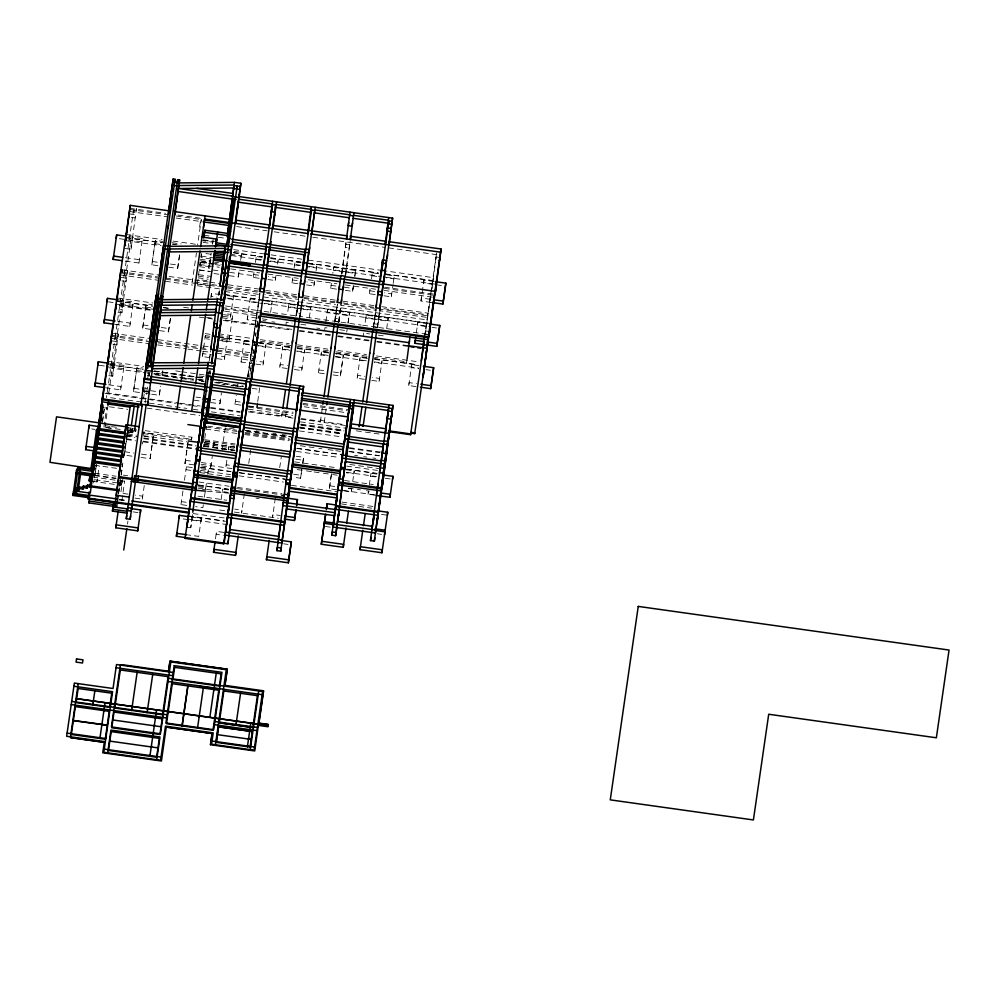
<?xml version="1.0" encoding="UTF-8"?>
<svg xmlns="http://www.w3.org/2000/svg" width="999" height="999" viewBox="0 0 999 999"><rect width="100%" height="100%" fill="white"/><g stroke="black" fill="none" stroke-linecap="round" stroke-linejoin="round"><path stroke-width="0.75" stroke-dasharray="5 3.75" d="M95.417 471.478L94.868 475.699L95.929 468.306M96.241 465.109L95.679 469.018M102.472 422.427L103.446 415.047M103.634 413.574L104.221 409.14M114.947 338.898L115.222 336.863L106.456 397.639M115.684 333.691L115.409 335.726L124.4 273.439L124.126 275.474M97.19 480.069L96.953 481.918L99.188 466.233M124.85 270.267L124.588 272.302L133.566 210.015L133.304 212.038M112.4 368.256L112.787 365.297L108.217 396.94M113.249 362.125L112.862 365.085L121.965 301.873L121.578 304.832M105.095 427.435L107.88 406.468M122.427 298.701L122.04 301.661L131.144 238.449L130.757 241.408M108.804 375.649L112.675 376.198L118.257 334.053L117.795 337.225M134.59 212.225L134.865 210.19M117.982 312.225L121.841 312.774L127.435 270.629L126.973 273.801M124.575 248.439L131.019 249.338L136.339 209.228L135.889 212.4M105.432 387.737L120.604 389.86L121.041 386.538L107.392 384.627M110.452 363.474L124.101 365.397L123.664 368.718L110.002 366.808M114.61 324.3L129.783 326.436L130.22 323.114L116.558 321.191M118.107 299.837L133.279 301.973L132.842 305.294L119.181 303.371M125.3 261.089L138.961 263.012L139.398 259.69L124.226 257.555M128.796 236.626L142.457 238.549L142.02 241.87L119.256 238.674M118.581 492.482L119.231 487.799M119.43 486.326L120.404 478.933M120.429 480.906L121.016 476.473M121.204 474.987L122.215 467.495M122.34 466.57L122.84 462.987M123.639 457.28L124.138 453.683M124.95 447.977L125.137 446.503M126.249 438.686L126.448 437.2M127.422 430.132L127.76 427.535M131.905 456.168L124.326 455.094L124.613 452.884M124.326 455.094L127.822 430.631L135.402 431.693M128.159 429.62L127.735 432.679L128.159 429.62L135.864 430.819L136.101 429.233L132.23 428.683L131.806 431.755L127.934 431.206M92.108 481.231L121.041 485.302L121.291 483.454L92.033 479.345M139.573 392.52L133.504 391.67L133.941 388.349L137 367.207L143.069 368.057M133.504 391.67L137 367.207M150.262 329.308L142.682 328.246L146.179 303.783L152.248 304.633M142.682 328.246L146.179 303.783M157.917 265.672L151.848 264.822L155.345 240.359L162.937 241.421M151.848 264.822L155.345 240.359M130.719 430.057L130.519 431.531L131.169 427.06M134.778 429.12L134.578 430.594L135.015 427.609M135.864 430.819L136.064 429.333M149.326 374.013L149.051 376.036L149.513 372.864M143.981 431.393L143.594 434.34L144.056 431.168M134.99 498.126L142.295 499.15L142.682 496.191L135.377 495.167M141.009 457.442L150.112 458.716L153.609 434.253L142.994 432.767M150.112 458.716L153.609 434.253M151.711 394.23L159.291 395.292L160.602 385.926M159.365 330.594L168.469 331.868L170.654 316.458M168.544 267.158L177.647 268.444L179.832 253.034M192.557 279.77L192.345 281.431L196.478 252.809M199.638 226.998L200.637 219.43M201.061 221.179L201.274 219.518L197.577 245.279M210.19 285.889L197.303 284.078L197.49 282.605M198.489 275.324L199.026 271.228M201.448 254.008L200.961 257.53L210.989 258.941M208.803 268.194L209.802 260.627M210.127 260.664L209.915 262.325L211.226 253.122M212.587 243.831L212.799 242.17L201.523 240.584M194.043 464.885L184.94 463.611L188.212 440.659M186.825 505.407L180.981 504.582L181.368 501.623L188.686 502.647M192.27 467.557L186.426 466.745L186.026 469.692L191.883 470.517M209.703 357.617L202.397 356.581L202.785 353.634L211.551 354.857M145.23 430.656L191.87 437.212L191.608 439.235L143.469 432.48M209.765 336.276L205.382 335.664L204.995 338.611L209.378 339.235M220.267 294.605L211.501 293.369L211.114 296.328L216.958 297.153M209.266 360.789L210.664 350.512M218.706 295.667L219.655 288.461M188.174 527.385L190.747 527.747L192.67 513.498L224.463 517.957M203.771 446.516L204.108 443.931M204.795 438.424L205.757 431.031M206.031 429.333L206.418 426.386M191.084 517.007L201.311 518.444L200.924 521.403L180.457 518.531M203.297 504.707L202.909 507.654L195.604 506.63M201.036 468.793L208.341 469.817L207.954 472.777L199.188 471.54M217.008 358.641L224.313 359.665L224.713 356.705L218.856 355.881M221.466 337.912L227.31 338.736L226.923 341.695L221.066 340.871M201.623 465.959L210.727 467.232L211.164 463.911L200.549 462.412M223.127 316.358L230.432 317.382L230.819 314.423L224.975 313.599M227.572 295.629L233.429 296.453L233.029 299.413L227.185 298.589M205.12 441.483L214.223 442.769L213.786 446.091L203.172 444.592M210.801 402.522L219.905 403.808L220.342 400.487L212.762 399.413M221.491 339.31L229.083 340.384L229.52 337.05L220.417 335.776M223.476 314.635L232.58 315.909L232.143 319.23L223.039 317.957M229.158 275.674L238.262 276.948L238.699 273.626M234.166 251.423L241.758 252.485L241.321 255.806L232.218 254.533M223.851 532.392L216.546 531.368L216.159 534.328L223.464 535.352M228.509 489.91L222.665 489.085L222.278 492.045L228.122 492.857M228.396 449.762L228.783 446.803L234.628 447.627M240.809 405.119L234.965 404.295L235.352 401.348L241.196 402.172M254.233 363.861L241.084 362.013L241.471 359.066L254.633 360.914M257.23 342.944L244.068 341.096L243.681 344.043L256.843 345.891M257.43 321.166L247.203 319.73L247.59 316.783L260.739 318.619M263.349 300.649L250.187 298.801L249.8 301.76L262.949 303.609M259.166 278.271L253.321 277.447L253.709 274.488L259.553 275.312M262.15 257.342L256.306 256.518L255.919 259.478L261.763 260.302M247.952 376.536L251.086 352.709M251.573 352.934L257.205 310.427M255.407 324.975L255.507 324.238L223.364 319.73M259.44 295.167L259.653 293.506M259.99 293.444L257.692 310.652L261.551 311.188M250.599 371.104L251.061 367.932M251.748 362.337L252.297 358.179L251.648 362.699M256.905 327.347L257.292 324.388M258.054 318.669L258.416 315.896L257.979 318.906M248.127 406.143L256.893 407.38L257.28 404.42M255.694 364.073L263.012 365.097L263.399 362.137L256.094 361.114M258.691 343.144L265.996 344.168L265.609 347.128L258.304 346.104M264.81 300.861L272.115 301.885L271.728 304.845L264.41 303.808M267.932 279.495L275.237 280.532L275.624 277.572L268.319 276.548M270.916 258.579L278.234 259.603L277.847 262.55L269.068 261.326M287.075 368.481L279.77 367.445L280.157 364.498L287.475 365.522M290.072 347.552L282.767 346.528L282.367 349.475L289.685 350.499M285.889 325.162L286.276 322.215L292.12 323.027M288.873 304.233L288.486 307.192L310.414 310.277L310.801 307.317L288.873 304.233L287.362 314.722M297.852 283.704L292.008 282.879L292.395 279.92L298.239 280.744M300.836 262.774L294.992 261.95L294.605 264.91L300.449 265.734M248.339 411.85L281.643 416.521L281.743 415.784L246.915 410.901M298.526 297.69L298.301 299.35L264.997 294.668M298.614 299.088L296.378 316.071L298.564 300.262M293.082 418.131L285.514 417.07L285.614 416.333L293.182 417.395M299.5 318.431L299.762 316.396L361.163 325.012M302.547 299.413L300.249 316.621L300.699 313.449L296.84 312.912L298.289 301.823L296.316 315.522M294.393 369.505L301.698 370.529L302.085 367.57L294.78 366.546M297.377 348.576L304.683 349.6L304.295 352.56L296.99 351.536M306.618 284.927L313.936 285.964L314.323 283.004L307.005 281.98M309.615 264.011L316.92 265.035L316.533 267.982L307.754 266.758M300.587 478.234L301.848 469.28L300.587 478.234L293.281 477.21M302.759 463.249L303.584 457.305L296.266 456.281M324.313 373.701L318.456 372.877L318.856 369.93L326.161 370.954M328.758 352.984L321.453 351.96L321.066 354.907L328.371 355.931M324.575 330.594L324.962 327.647L327.884 328.047M349.101 315.709L349.488 312.749L327.572 309.665L327.173 312.625L349.101 315.709L348.014 323.189M336.538 289.136L330.694 288.311L331.081 285.352L336.925 286.176M333.678 267.382L333.291 270.342L355.219 273.414L354.782 276.411L355.607 270.467L333.678 267.382L332.817 273.376M300.649 419.193L320.329 421.953L320.429 421.216L300.749 418.456M335.065 321.503L335.527 318.344L339.398 318.881L338.936 322.053L335.065 321.503L337.375 304.308M341.895 273.813L346.191 241.521M345.392 425.512L324.2 422.54L324.288 421.803L343.968 424.563M341.084 303.659L340.859 305.319L375.686 310.214M338.936 322.053L341.246 304.845M345.504 276.598L350.237 240.672M333.079 374.937L340.384 375.961L343.369 355.032L336.064 354.008M340.384 375.961L343.369 355.032M345.317 290.359L352.622 291.396L353.446 285.439M355.219 273.414L355.607 270.467M336.638 489.785L329.333 488.748L331.456 473.813M364.46 379.333L357.155 378.309L357.542 375.362L364.847 376.386M367.445 358.416L360.139 357.392L359.752 360.339L365.597 361.163M363.261 336.026L363.661 333.079M366.258 315.097L365.871 318.057L387.787 321.141L388.174 318.182L366.258 315.097L364.735 325.587M375.224 294.568L369.38 293.743L369.767 290.784L375.624 291.608M378.221 273.639L372.377 272.814L371.978 275.774L377.834 276.598M343.943 490.809L351.248 491.833L351.648 488.873L347.265 488.261M345.479 469.68L354.245 470.904L353.858 473.863L346.541 472.839M376.061 309.74L373.751 326.935L377.622 327.485L380.02 310.165M377.622 327.485L380.057 309.016M371.765 380.369L379.071 381.393L379.458 378.434L372.152 377.41M374.75 359.44L382.068 360.464L381.668 363.424L374.363 362.4M384.003 295.791L391.308 296.828L391.695 293.868L384.39 292.844M386.988 274.875L394.293 275.899L393.906 278.846L385.139 277.622M375.349 495.217L368.044 494.193L368.431 491.233M376.873 474.088L371.029 473.264L370.641 476.223L376.486 477.035M407.08 358.966L406.493 363.399L406.73 361.813L374.712 357.317M416.046 386.576L408.741 385.552L409.128 382.605L416.433 383.628M419.031 365.659L411.725 364.635L411.338 367.582L418.643 368.606M428.072 323.776L417.844 322.34L417.457 325.299L430.606 327.148M431.206 302.422L420.966 300.986L421.353 298.027L433.853 299.787M434.19 281.493L423.963 280.057L423.564 283.017L445.492 286.089M424.587 335.989L424.862 333.953M429.208 334.727L425.337 334.178L430.706 293.706M431.918 288.723L436.638 252.809M122.265 467.095L122.702 464.011M123.576 457.842L124.65 450.137M124.875 448.588L125.949 440.884M126.174 439.335L126.598 436.251M127.472 430.082L127.909 426.998L127.298 431.168M199.837 265.609L200.25 262.637M201.086 256.681L201.511 253.696M122.303 272.49L122.74 269.48M102.472 421.004L103.322 415.072M103.546 413.586L104.183 409.14M93.669 482.942L94.168 479.408M94.381 477.922L95.454 470.504M96.141 466.833L96.578 463.873M103.908 427.01L106.731 407.417M136.151 210.377L136.451 208.254M117.532 339.26L117.994 336.089M126.711 275.836L127.173 272.665M113.686 368.444L114.535 362.312M122.865 305.007L123.714 298.888M132.043 241.583L132.892 235.464M112.675 376.198L113.124 373.027L109.266 372.477M121.841 312.774L122.303 309.603L117.145 308.878M131.019 249.338L131.481 246.166L125.037 245.267M120.604 389.86L124.101 365.397M129.783 326.436L133.279 301.973M138.961 263.012L142.457 238.549M123.601 456.318L124.038 453.284M124.912 447.227L125.35 444.193M126.224 438.136L127.11 432.08M118.382 493.968L120.991 475.974M121.191 474.537L121.841 470.042M118.556 493.868L120.717 478.858M124.987 450.262L127.822 430.631M121.041 485.302L121.965 478.958M122.977 478.096L120.767 493.119L128.072 494.143M121.853 500.799L124.7 480.944M131.806 431.755L132.23 428.683M143.519 398.751L144.168 394.23M144.343 392.782L145.479 385.202M147.802 377.872L148.676 371.84M127.51 524.075L127.947 521.028M145.142 403.072L146.503 393.519M146.716 392.008L147.802 384.478M142.333 443.993L142.645 441.883M142.295 499.15L144.68 482.679M162.138 375.362L162.787 370.829L162.35 374.15L153.247 372.877M159.291 395.292L160.602 386.238M168.469 331.868L170.654 316.77M177.647 268.444L179.832 253.334M200.312 262.113L199.85 265.284L212.75 267.095M197.303 284.078L197.952 279.433L210.851 281.243M212.525 244.206L213.187 239.523M184.94 463.611L187.999 442.47M180.981 504.582L183.366 488.111M184.465 480.219L186.426 466.745M202.397 356.581L205.382 335.664M210.851 297.864L211.501 293.369M191.421 440.384L191.87 437.212M209.653 357.842L210.115 354.67M219.293 291.233L218.831 294.405L219.568 288.873L193.981 285.277M208.454 374.55L209.066 370.554M208.903 374.026L209.378 370.966M209.99 375.149L210.652 370.629M190.747 527.747L191.209 524.575M191.82 519.63L192.67 513.498M201.311 518.444L198.714 536.413L188.474 534.977M204.383 497.215L206.868 480.257M207.692 474.313L208.341 469.817M224.313 359.665L227.31 338.736M230.432 317.382L233.429 296.453M210.727 467.232L212.263 456.356M213.574 447.29L214.223 442.769M219.905 403.808L221.441 392.932M229.083 340.384L232.58 315.909M238.262 276.948L239.348 269.093M240.659 260.339L241.758 252.485M222.003 450.124L225.237 427.747M215.459 538.861L216.546 531.368M221.141 499.575L222.665 489.085M226.873 460.239L225.786 467.732L226.174 464.772L232.03 465.596M228.346 449.8L228.783 446.803M234.965 404.295L236.263 395.317M237.525 386.376L237.949 383.379M241.084 362.013L244.068 341.096M247.203 319.73L250.187 298.801M253.321 277.447L254.146 271.503M255.444 262.512L256.306 256.518M247.752 375.986L260.002 291.308M247.939 376.573L255.507 324.238M247.59 379.458L260.09 293.331M250.562 370.229L251.423 364.198M252.972 353.509L253.409 350.499M254.283 344.48L254.72 341.471M255.582 335.452L256.019 332.442M256.893 326.423L257.767 320.404M249.613 377.272L250.262 372.752M250.487 371.253L250.911 368.231M253.122 353.022L253.546 350.025M255.507 336.476L255.944 333.466M256.818 327.447L257.692 321.441M254.533 345.13L254.957 342.12M244.368 493.668L241.596 513.086L241.983 510.139L234.678 509.115M248.751 463.361L250.699 449.875M256.893 407.38L257.542 402.884M257.717 401.423L259.877 386.451M263.012 365.097L265.996 344.168M270.592 312.362L272.115 301.885M275.237 280.532L276.111 274.538M277.585 264.098L278.234 259.603M279.77 367.445L282.767 346.528M292.008 282.879L292.869 276.885M294.131 267.944L294.992 261.95M295.841 316.383L298.689 296.703M281.643 416.521L282.754 408.828M299.313 319.568L302.16 299.85L335.477 304.57M299.712 316.92L302.11 300.374M285.514 417.07L286.501 410.177M299.962 317.57L302.647 299.3M275.324 498.014L272.552 517.432L272.939 514.485L280.244 515.509M279.708 467.707L281.268 457.18M301.698 370.529L304.683 349.6M309.29 317.794L310.801 307.317M313.936 285.964L314.797 279.97M316.046 271.029L316.92 265.035M302.709 463.299L303.584 457.305M318.456 372.877L321.453 351.96M325.836 321.653L327.572 309.665M330.694 288.311L331.556 282.317M334.59 321.291L336.975 304.732M341.521 273.514L346.141 241.396M320.329 421.953L322.652 405.831M334.777 322.465L337.462 304.195M341.77 274.163L343.094 264.972M338.399 322.352L341.021 304.308M345.229 275.025L350.224 240.434M324.2 422.54L326.648 405.582M338.873 321.503L341.333 304.732M345.642 274.7L346.965 265.522M347.977 323.226L349.488 312.749M346.715 332.18L347.153 329.183M352.622 291.396L353.484 285.402M329.333 488.748L331.93 470.779M357.155 378.309L360.139 357.392M369.38 293.743L370.254 287.749M371.503 278.808L372.377 272.814M373.226 327.247L375.836 309.19M373.476 327.897L376.148 309.628M351.248 491.833L351.685 488.836M352.722 481.393L354.245 470.904M377.098 327.784L379.932 308.104M379.071 381.393L382.068 360.464M386.663 328.659L388.174 318.182M391.308 296.828L393.044 284.84M393.219 283.379L394.293 275.899M368.044 494.193L368.469 491.196M369.293 485.239L371.029 473.264M408.741 385.552L411.725 364.635M416.321 332.829L417.844 322.34M420.966 300.986L423.963 280.057M424.4 337.125L436.825 251.423M429.982 299.25L429.52 302.422L433.391 302.959M425.062 335.14L433.379 277.647L385.651 270.954M425.337 334.178L425.799 331.006L429.67 331.556M126.823 433.454L135.577 431.443M207.317 491.283L229.058 493.219M129.895 208.329L165.509 213.324M178.047 215.085L202.11 218.469M129.708 209.465L168.394 214.897M176.348 216.021L201.923 219.605M129.433 211.501L168.119 216.933M176.074 218.044L201.661 221.641M236.713 226.561L267.195 230.844M274.101 231.805L305.894 236.276M312.787 237.238L384.777 247.352M388.648 247.889L440.234 255.132M129.171 213.873L135.614 214.773L135.152 217.944L131.281 217.407M438.673 257.33L436.101 256.968L435.639 260.14L439.51 260.677M204.146 235.277L209.877 236.089M218.444 237.287L225.499 238.286M203.097 239.797L216.196 241.646M203.396 240.297L213.424 241.696M203.072 242.37L211.676 243.581M126.436 234.553L162.063 239.56M173.089 241.096L198.664 244.693M233.716 249.613L264.198 253.896M271.104 254.87L302.897 259.328M308.279 260.09L380.269 270.192M172.04 242.695L181.144 243.981M126.049 237.512L164.748 242.944M172.69 244.056L177.21 244.693M233.329 252.572L262.287 256.631M270.717 257.817L300.999 262.075M307.892 263.037L378.371 272.939M385.264 273.901L432.979 280.607M125.986 237.725L161.601 242.732M172.627 244.268L175.637 244.693M233.254 252.784L262.213 256.855M270.642 258.042L300.924 262.287M307.817 263.249L378.296 273.152M385.202 274.113L432.917 280.819M154.907 243.681L160.976 244.53M125.599 240.684L161.214 245.679M231.343 255.532L261.825 259.802M270.254 260.989L300.537 265.247M308.941 266.421L380.944 276.536M386.351 277.285L436.401 284.315M205.906 253.546L214.498 254.757M201.149 256.119L214.036 257.929M200.362 259.29L210.976 260.789M214.648 262.2L218.881 262.787M200.499 260.702L210.527 262.113M201.611 261.538L210.714 262.824M212.225 263.037L221.328 264.31M384.515 287.225L434.577 294.255M201.748 262.312L213.212 263.923M199.9 262.462L213.561 264.385M215.072 264.598L221.141 265.447M384.315 288.361L434.39 295.392M199.638 264.498L219.355 267.27M230.806 268.881L259.565 272.914M267.982 274.101L298.264 278.346M308.179 279.745L336.95 283.778M345.354 284.965L375.636 289.211M384.053 290.397L434.115 297.415M199.675 266.696L209.703 268.094M344.243 287.2L353.009 288.436M152.285 261.501L158.354 262.35M170.492 264.048L178.084 265.122M212.899 270.005L220.492 271.066M229.595 272.352L255.931 276.049M199.213 269.867L212.113 271.678M199.201 270.08L209.228 271.491M213.986 273.539L220.055 274.4M198.639 274.675L211.538 276.486M198.439 276.149L208.479 277.56M198.177 277.847L208.217 279.245M122.278 269.905L159.678 275.15M169.131 276.486L193.207 279.857M194.705 280.07L208.254 281.98M209.753 282.193L218.781 283.454M228.259 284.79L258.741 289.061M265.597 290.359L298.913 295.042M304.295 295.791L337.6 300.474M342.982 301.223L376.286 305.906M381.693 306.668L427.872 313.149L427.647 314.81L381.481 308.329M265.384 292.033L297.178 296.491M304.071 297.465L335.864 301.923M342.757 302.897L374.55 307.355M120.717 271.753L157.867 276.973M165.859 278.097L192.944 281.893M194.443 282.105L218.519 285.489M227.997 286.813L258.479 291.096M266.733 293.219L297.015 297.477M303.908 298.439L335.701 302.909M344.106 304.083L374.388 308.329M120.529 272.889L159.216 278.321M165.659 279.233L207.792 285.152M209.303 285.364L218.319 286.626M226.273 287.737L258.279 292.232M120.255 274.925L158.953 280.357M165.397 281.268L192.482 285.065M227.535 289.985L259.54 294.48M224.787 291.508L259.603 296.391M263.474 296.94L427.26 319.93M119.992 277.297L126.436 278.197L125.974 281.368L120.817 280.644M224.4 294.455L430.731 323.426M224.325 294.68L259.141 299.563M263.012 300.112L426.798 323.102M226.96 298.052L262.625 303.059M264.136 303.271L430.282 326.598M432.067 327.347L436.451 327.972M374.213 323.776L378.084 324.313M225.412 305.956L261.076 310.964M264.111 311.388L295.891 315.859M362.674 325.224L377.147 327.26M378.683 327.472L427.435 334.315M222.115 307.567L260.814 312.999M224.962 309.128L256.743 313.586M224.688 311.164L259.066 315.984M117.27 297.977L152.884 302.984M183.616 307.292L189.685 308.142M262.2 318.831L269.518 319.855M300.899 324.263L308.204 325.287M339.585 329.695L346.89 330.719M366.583 333.479L369.505 333.891M378.271 335.127L385.577 336.151M262.887 320.504L265.909 320.929M271.965 321.778L275 322.202M316.708 328.059L319.742 328.484M116.883 300.936L152.497 305.931M163.524 307.48L169.593 308.341M116.808 301.149L152.422 306.156M163.461 307.704L168.007 308.341M108.566 301.885L113.112 302.522M145.729 307.105L151.798 307.954M116.421 304.108L155.107 309.54M119.293 305.12L152.959 309.84M206.531 317.37L212.65 318.219M260.889 325L292.682 329.458M299.575 330.432L331.368 334.89M338.274 335.864L370.067 340.322M376.985 341.296L407.767 345.617M119.193 305.856L153.059 310.614M199.213 317.095L212.562 318.968M223.264 320.467L292.582 330.194M299.225 331.131L331.543 335.664M337.687 336.538L370.005 341.071M376.885 342.033L407.667 346.353M218.669 333.791L253.484 338.673M260.389 339.648L289.148 343.681M297.565 344.867L327.834 349.113M337.762 350.512L366.521 354.545M376.498 355.944L419.605 362M260.165 341.196L291.958 345.654M297.34 346.416L330.644 351.086M336.014 351.885L367.807 356.343M143.119 324.925L149.188 325.774M161.326 327.485L168.906 328.546M205.245 333.641L211.313 334.503M218.282 336.738L256.968 342.17M258.479 342.382L290.272 346.853M297.165 347.814L328.958 352.285M335.864 353.246L367.657 357.717M374.575 358.691L417.669 364.735M218.207 336.963L253.034 341.845M258.416 342.607L290.209 347.065M297.103 348.039L328.896 352.497M335.789 353.471L367.582 357.929M374.488 358.903L417.607 364.96M204.807 336.975L209.353 337.612M217.819 339.91L256.506 345.342M258.017 345.554L289.81 350.025M296.715 350.986L328.509 355.457M335.402 356.418L367.195 360.889M374.113 361.863L418.756 368.132M335.676 356.968L342.982 357.992M425.949 369.642L430.332 370.254M252.035 349.762L255.894 350.299M113.099 333.329L150.499 338.586M158.454 339.697L202.085 345.829M203.584 346.041L208.104 346.665M219.081 348.214L255.444 353.471M111.538 335.177L147.165 340.184M156.681 341.521L198.813 347.44M200.312 347.64L207.829 348.701M217.295 350.025L250.824 354.732M111.351 336.326L150.037 341.758M157.992 342.869L209.153 350.05M217.108 351.173L254.495 356.418M111.089 338.349L149.775 343.781M157.73 344.905L186.313 348.913M187.812 349.126L201.361 351.024M202.859 351.236L210.389 352.297M216.833 353.196L250.362 357.904M110.814 340.721L117.258 341.633L116.808 344.805L112.937 344.255M333.466 371.978L340.771 373.002M208.217 372.839L210.789 373.201M108.092 361.401L143.706 366.408M175.799 370.916L180.307 371.541M181.818 371.753L204.383 374.925M199.126 375.936L205.195 376.785M110.277 364.722L143.319 369.368M154.345 370.916L203.996 377.884M107.63 364.573L143.244 369.58M154.271 371.128L203.921 378.097M152.835 371.266L194.068 377.06M195.592 377.272L203.234 378.346M99.388 365.309L108.491 366.596M136.563 370.529L151.736 372.664M198.689 379.258L203.247 379.895M218.419 382.018L222.964 382.667M154.096 373.514L202.959 380.369M215.959 382.205L243.207 386.026M108.529 367.719L145.929 372.964M147.228 373.151L149.8 373.514M153.883 374.076L182.467 378.097M183.978 378.309L193.007 379.57M199.026 380.419L203.534 381.056M214.523 382.592L243.469 386.663M155.432 374.862L193.606 380.232M201.249 381.306L204.296 381.73M221.815 384.228L224.85 384.652M230.906 385.502L233.928 385.926M235.439 386.138L243.406 387.15M252.185 388.386L259.49 389.41M147.427 375.587L150.012 375.949M303.084 403.371L347.727 409.64M302.897 404.52L347.527 410.789M304.171 406.768L345.729 412.599M144.48 387.974L147.065 388.336M133.941 388.349L141.521 389.41M150.624 390.696L159.728 391.97M196.066 397.078L200.624 397.714M248.751 406.006L293.157 412.25M248.564 407.13L292.969 413.374M145.642 393.381L150.187 394.018M194.118 400.187L201.698 401.248M248.289 409.165L292.707 415.397M106.593 392.857L178.746 402.984M180.057 403.171L200.237 406.006M210.677 407.467L240.147 411.6M104.97 393.381L175.587 403.296M176.91 403.484L190.934 405.444M192.208 405.631L200.137 406.743M210.577 408.204L240.047 412.35M300.387 421.853L345.03 428.121M356.356 430.831L363.923 431.893M365.434 432.105L379.058 434.016M144.031 401.448L146.603 401.81M301.111 424.163L343.219 429.932M110.614 397.702L139.785 401.798M149.276 403.121L186.888 408.404M192.907 409.253L200.437 410.302M211.438 411.85L240.397 415.921M300.262 424.8L344.156 430.956M301.461 425.237L343.032 431.081M299.663 427.06L342.757 433.104M299.875 427.759L342.969 433.803M299.812 427.972L342.907 434.016M147.04 408.116L199.7 415.509M299.413 430.931L342.52 436.975M109.378 406.78L127.81 409.365M105.045 407.867L107.63 408.229M256.069 430.856L259.128 431.281M272.914 433.216L275.974 433.653M282.105 434.515L286.688 435.152M245.517 430.369L290.846 436.738M229.695 428.371L234.141 428.996M245.454 430.581L290.771 436.95M207.879 426.161L236.651 430.194M246.603 431.593L289.485 437.612M206.181 427.072L237.974 431.531M244.892 432.505L289.298 438.736M349.525 447.702L380.769 452.085M245.067 433.541L290.384 439.91M349.425 448.439L379.732 452.672M205.919 429.095L237.712 433.566M244.618 434.54L289.036 440.771M349.063 451.373L379.345 455.631M349.001 451.598L379.27 455.844M300.374 445.729L317.307 448.101M318.856 448.314L321.928 448.751M328.084 449.612L334.24 450.474M335.776 450.699L340.397 451.348M354.657 455.394L357.692 455.831M363.748 456.68L366.77 457.105M372.827 457.954L375.861 458.379M296.915 448.251L341.546 454.508M296.84 448.464L341.483 454.732M125.812 427.335L135.752 428.733M296.453 451.423L339.548 457.467M105.357 425.736L109.965 426.386M111.501 426.598L119.181 427.684M126.861 428.758L136.064 430.045M204.67 439.685L235.152 443.956M204.758 440.909L234.528 445.092M106.668 427.535L120.492 429.483M126.623 430.344L135.839 431.63M105.819 427.547L111.888 428.396M188.436 439.148L191.471 439.572M143.269 433.616L186.9 439.747M128.009 431.93L135.677 433.004M204.271 442.632L234.753 446.915M127.934 432.142L135.614 433.216M204.208 442.857L234.69 447.127M143.007 435.651L186.638 441.783M204.308 444.068L234.066 448.239M349.912 464.51L378.671 468.543M91.733 428.958L94.768 429.383M127.385 433.953L136.488 435.239M144.068 436.301L153.172 437.574M127.547 435.102L136.751 436.388M203.821 445.804L237.35 450.512M204.033 446.091L235.289 450.487M346.616 466.108L377.397 470.404M126.96 435.626L136.251 436.925M143.794 437.987L196.116 445.329M203.484 446.366L211.463 447.49M212.999 447.702L220.679 448.776M221.853 448.951L229.882 450.074M231.031 450.237L234.49 450.724M295.879 459.228L303.184 460.264M125.412 436.163L134.615 437.45M143.694 438.723L196.016 446.066M294.593 461.875L337.699 467.919M346.728 469.105L377.01 473.364M346.665 469.33L376.935 473.576M126.498 438.798L134.253 439.885M143.332 441.158L195.379 448.464M126.398 439.535L135.589 440.821M143.244 441.895L195.554 449.238M346.278 472.277L376.548 476.535M385.252 478.271L392.57 479.295M297.202 469.58L304.895 470.654M306.431 470.879L312.587 471.74M314.123 471.953L321.828 473.039M323.364 473.251L331.056 474.338M332.605 474.55L337.212 475.199M344.518 480.482L373.276 484.527M293.669 474.25L300.974 475.274M124.763 451.773L133.866 453.059M141.458 454.12L150.549 455.394M185.377 460.289L192.957 461.351M201.111 464.273L232.904 468.731M200.712 467.22L230.994 471.478M239.423 472.652L285.364 479.108M200.649 467.445L230.931 471.69M239.348 472.877L285.302 479.32M348.339 488.174L355.906 489.235M357.417 489.448L360.452 489.872M366.508 490.721L369.53 491.146M329.72 485.801L335.564 486.625M200.262 470.392L230.532 474.65M238.961 475.824L283.379 482.067M343.406 490.497L375.199 494.955M199.6 472.539L231.393 477.01M291.508 485.327L337.687 491.808M94.256 465.184L117.358 468.431M198.776 481.993L229.046 486.251M237.475 487.437L281.893 493.668M341.92 502.097L373.713 506.555M237.425 488.636L282.742 495.005M281.393 495.492L284.453 495.929M341.421 503.921L371.703 508.179M198.389 484.952L228.659 489.198M198.314 485.164L228.596 489.423M123.364 475.149L127.747 475.761M198.589 485.701L205.894 486.738L205.507 489.685L202.585 489.273M198.439 486.763L205.744 487.787M94.793 473.264L116.109 476.248M197.927 488.124L228.197 492.37M381.518 514.398L387.362 515.222M94.555 475.112L115.872 478.096M256.044 498.176L259.103 498.613M94.468 475.636L116.034 478.671M119.518 480.569L124.675 481.293M92.695 477.01L115.809 480.257M198.027 496.191L226.798 500.237M219.668 510.014L225.524 510.839M234.29 512.062L278.396 518.256M325.362 526.473L331.206 527.285M377.235 533.753L381.618 534.365M119.181 499.25L127.073 500.349M119.306 500.012L125.187 500.836M188.411 515.909L224.076 520.916M188.336 516.121L225.512 521.341M187.949 519.08L226.648 524.512M133.004 511.863L138.849 512.687M283.641 543.806L288.037 544.418M281.968 414.248L281.868 414.985L285.739 415.522L285.826 414.785L281.968 414.248M320.654 419.68L320.554 420.417L324.425 420.954L324.525 420.217L320.654 419.68M379.77 309.091L379.558 310.751L427.272 317.457L427.485 315.796L379.77 309.091M345.829 244.293L345.367 247.465L349.238 248.002L349.687 244.83L345.829 244.293"/><path stroke-width="1.5" d="M88.149 497.577L72.964 495.454L73.264 493.294L89.96 495.641M73.489 491.858L73.639 490.746M76.111 473.738L76.249 472.627L92.957 474.975M76.486 471.153L76.773 469.043L72.964 495.454M77.86 470.217L78.184 467.707L93.656 469.88M76.424 493.743L76.748 491.233M75.012 489.485L78.884 490.022L79.308 486.963L83.179 487.5M94.743 450.949L85.639 449.662L86.076 446.341L93.656 447.415M88.699 428.521L89.136 425.199L99.75 426.698M103.921 387.525L94.818 386.238L95.255 382.917L105.869 384.403M97.865 365.097L98.314 361.775L108.928 363.261M113.087 324.088L103.983 322.814L104.42 319.493L115.047 320.979M107.043 301.673L107.48 298.351L118.107 299.837M79.083 488.548L82.942 489.085L83.367 486.026L87.238 486.575M122.265 260.664L113.162 259.39L113.599 256.069L122.702 257.342M116.221 238.249L116.658 234.927L125.762 236.201M83.142 487.612L87.013 488.161L87.437 485.089L91.371 485.077M91.796 481.193L89.211 480.831L89.448 478.983L92.033 479.345M92.994 454.707L93.232 452.859L122.103 457.055M96.416 430.981L96.666 429.145L90.772 470.067M188.736 512.999L88.149 498.876L88.249 498.139L188.836 512.262M88.599 495.704L88.699 494.967L116.334 498.851M97.328 435.452L97.415 434.715M97.777 432.28L97.877 431.543M98.451 428.009L102.635 396.578M113.337 506.331L88.973 502.909L89.223 501.061L115.11 504.695M90.297 493.131L91.246 485.939L117.432 489.61M93.481 471.103L94.48 463.598M87.2 486.675L91.071 487.225L99.176 430.144L125.362 433.816M100.387 420.741L100.574 419.268M106.731 371.416L107.355 366.945M107.63 364.573L111.813 333.154M96.878 447.639L99.376 428.658L125.562 432.342M100.537 422.165L102.672 405.906M116.134 305.419L116.234 304.683L89.91 486.663M115.734 309.278L116.421 304.108M120.991 269.718L116.808 301.149L117.27 297.977M124.912 245.854L125.424 241.97M169.967 210.951L130.282 205.369L125.599 240.684L126.436 234.553M107.992 405.457L108.629 400.649M76.424 699.712L76.573 698.613L268.244 725.524M127.772 507.48L126.973 513.136L112.462 511.101L112.712 509.253L127.21 511.288M112.812 508.716L113.049 506.868L127.56 508.903M119.256 472.714L114.66 507.092L115.31 502.597M121.054 461.65L121.241 460.177M121.703 457.005L121.903 455.532M123.014 447.702L123.202 446.228M123.664 443.057L123.864 441.583M124.313 438.411L124.513 436.938M124.975 433.766L126.174 424.825L139.061 426.635M116.596 507.367L118.157 495.554M131.356 425.586L134.191 406.193L130.32 405.656L130.12 407.13L107.555 403.958M115.784 527.784L116.171 524.825L138.099 527.909L137.712 530.856L115.784 527.784L118.169 511.313M93.294 702.247L93.444 701.136M130.594 516.071L130.145 519.243L126.274 518.693L142.283 404.433L142.083 405.919M150.749 336.401L151.324 331.968M152.298 324.575L151.786 328.796M152.697 321.628L153.409 316.208M153.571 314.972L155.32 301.673L160.477 302.397M150.812 336.176L151.398 331.743M152.572 322.889L153.346 316.97M153.534 315.497L156.169 295.554L158.104 295.829L157.705 298.776M159.528 275.924L163.137 248.589M159.803 274.238L161.351 262.412M161.551 260.939L163.586 245.417L170.042 246.328L225.275 245.804L219.955 285.914L226.398 286.813L226.86 283.654M168.519 213.973L170.267 200.674M170.454 199.201L171.241 193.294M171.428 191.82L172.303 185.165L177.46 185.889M172.278 185.689L168.669 212.924M172.377 184.952L173.152 179.046L175.087 179.308L174.7 182.268M99.9 738.411L105.057 702.609M157.318 301.735L157.567 299.887M133.766 481.755L134.615 475.624L192.645 483.778M102.21 724.675L102.36 723.563M104.133 710.901L104.283 709.802M130.145 519.243L146.141 404.982M160.29 299.138L160.677 296.191L162.612 296.453L162.075 300.524M137.625 482.292L138.474 476.173M177.285 182.63L177.672 179.67L179.608 179.945L179.246 182.655M110.19 704.62L110.34 703.508M140.31 512.887L140.697 509.94L131.93 508.703M115.11 705.232L115.247 704.12M132.118 707.692L132.268 706.593M203.509 227.547L204.62 219.043L307.967 233.554M204.146 235.277L204.533 232.317L228.709 235.727L227.672 242.894M204.445 233.167L204.832 230.207L227.61 233.404M147.602 709.789L147.752 708.678M185.165 537.637L185.065 538.374L223.751 543.806L223.851 543.069L176.398 536.288L176.786 533.341L187.013 534.777M178.996 518.319L179.383 515.372L188.149 516.595M214.335 254.745L214.523 253.334L224.4 254.72M215.697 245.941L215.884 244.53L231.718 246.716L226.398 286.813M216.196 241.646L216.533 239.061L202.023 237.013M215.934 246.116L216.708 240.21M150.025 756.318L150.175 755.207M151.373 747.04L151.511 745.928M154.258 725.873L154.395 724.762M153.284 733.766L153.434 732.654M155.382 718.094L155.519 716.995M205.956 417.07L208.391 398.901L204.52 398.364L186.888 527.21L187.337 524.038M197.09 449.962L197.49 447.003L201.361 447.527L197.752 474.562L198.214 471.391L194.343 470.841L197.49 446.99M187.525 522.677L188.237 517.257M189.385 508.516L191.134 495.229M196.778 455.144L198.351 443.231M163.074 712.037L163.212 710.938M199.688 434.952L200.362 429.632M200.537 428.346L200.799 426.311M200.924 425.387L204.058 401.536L207.929 402.073M217.682 347.078L217.22 350.249L210.777 349.338L217.033 301.798L161.801 302.322L156.606 341.733L157.068 338.561M199.725 434.79L200.312 430.357M200.649 427.772L201.261 423.164M201.573 420.741L204.52 398.364M207.992 379.22L208.379 376.261L211.601 376.723L211.214 379.67M222.827 269.992L223.326 266.071M223.926 261.701L224.338 258.416M224.937 253.833L225.349 250.774M227.235 236.888L229.008 223.414M227.685 233.716L228.833 224.975M232.305 198.626L229.121 222.49L234.066 185.027L178.833 185.539L174.962 214.885L175.424 211.713M238.973 197.54L232.53 196.628L233.878 186.688M226.823 245.742L227.872 238.137L230.444 238.499M227.347 244.318L227.735 241.358M227.797 241.146L228.197 238.187M230.032 225.624L230.419 222.665M240.722 420.966L205.257 415.984L200.537 448.913M216.92 327.635L217.245 325.174M219.83 305.469L220.23 302.51L211.501 362.774M233.466 202.023L233.853 199.076L226.935 246.741M192.795 512.237L197.64 475.487M227.897 244.967L228.284 242.145M126.049 425.749L118.556 477.547L196.154 488.449L196.279 487.524L118.681 476.623L126.174 424.825M211.601 376.723L202.347 442.844L202.797 439.672M204.345 429.607L204.67 426.86M205.369 421.503L204.795 425.936L205.245 422.764M226.086 264.211L226.573 260.514L220.866 300.362M222.814 290.372L223.089 288.299M223.863 283.254L224.263 280.157M206.368 416.446L206.756 413.486L206.306 416.571M224.875 276.248L225.287 273.139M225.924 268.893L226.249 266.558M240.834 418.269L206.993 413.524L206.855 414.448L241.458 419.305M236.825 188.961L237.213 186.001L220.642 300.524M167.969 712.737L168.119 711.625M206.805 423.426L207.193 420.479M207.929 414.597L207.655 416.633L224.425 418.981M217.22 350.249L223.901 299.8L217.457 298.888L216.995 302.06L223.451 302.972M225.312 288.711L225.712 285.614M226.398 281.206L226.798 278.109M228.184 267.62L228.584 264.56M229.183 259.965L229.595 256.905M230.182 252.585L230.582 249.525M227.422 274.051L227.834 270.954M228.309 267.894L228.896 263.724M224.7 299.75L225.15 296.578M174.051 182.18L179.208 182.904L234.453 182.38L240.896 183.279L235.577 223.389L236.039 220.217M183.729 714.947L183.866 713.835M213.561 552.297L213.948 549.338L235.864 552.422L235.477 555.369L213.561 552.297L215.072 541.808M199.201 717.12L199.35 716.008M246.878 378.421L224.038 543.206L227.909 543.756L228.371 540.584M226.548 524.525L231.381 487.787L235.914 488.424M237.163 447.739L240.347 423.613L204.882 418.631M239.96 428.459L240.085 427.535L204.37 422.527M243.344 405.232L241.583 418.381L242.033 415.209M243.469 403.971L246.491 381.081L212.962 376.373M259.927 291.521L263.499 264.71L267.37 265.259L263.798 292.07L259.927 291.521L262.725 270.629M263.574 265.946L266.558 243.569L270.429 244.118L267.445 266.496M266.034 249.75L266.421 246.79L263.823 264.76M269.106 228.097L272.29 203.933L238.761 199.226M269.568 224.925L272.09 205.719M227.909 543.756L234.64 492.944M272.153 207.455L272.54 204.508L266.883 243.619M240.846 447.415L240.459 450.362L289.46 457.242L289.847 454.295L240.197 447.315L240.584 444.68L290.234 451.648M241.421 445.329L244.168 424.413L240.309 423.876M250.15 383.504L247.153 405.994L250.362 381.618L299.375 388.499L296.353 411.401M249.325 395.754L249.675 393.044M250.312 388.524L250.786 384.677L248.027 403.209M251.361 380.244L254.957 353.246M255.444 353.471L255.794 350.761M256.256 347.59L256.793 343.531M257.13 340.771L260.739 313.211L428.396 336.75L423.089 377.01L428.733 334.503M269.255 250.2L269.643 247.24L266.87 266.671M275.374 207.917L275.761 204.957L270.105 244.068M214.635 685.626L214.785 684.527M216.421 673.276L216.571 672.177M214.673 719.292L214.822 718.181M219.568 719.892L219.718 718.781M236.463 722.265L236.601 721.153M292.307 342.844L295.442 319.018M302.947 294.33L302.485 297.502L298.614 296.953L302.185 270.142L306.056 270.692M302.46 269.905L305.244 249.001L309.116 249.55L306.131 271.928M302.522 269.693L304.47 254.92M305.045 255.22L305.432 252.272L302.834 270.242M311.164 212.937L311.551 209.977L305.719 250.549M266.433 559.715L266.82 556.768L288.748 559.84L288.361 562.799L266.433 559.715L269.206 540.297M296.166 343.394L299.313 319.568M302.485 297.502L315.234 207.268M247.502 746.89L247.652 745.778M248.626 739.123L248.776 738.011M249.75 731.343L249.9 730.244M253.359 724.637L253.509 723.451M276.923 550.636L277.372 547.464L281.243 548.001L280.781 551.173L276.923 550.636L283.803 498.364M290.422 452.21L293.182 431.293L244.168 424.438M297.677 402.622L298.064 399.662L296.491 410.639M280.781 551.173L291.396 470.954L287.525 470.417M287.612 503.471L289.61 487.537L337.325 494.23L335.589 506.343L378.146 512.312M290.697 480.082L292.719 463.911L340.434 470.604M293.906 455.706L295.654 442.407M296.253 437.899L297.502 428.671L293.644 428.121M300.025 413.424L302.035 398.426M302.772 392.582L303.621 386.388L213.349 373.726M281.119 540.434L291.346 541.87L288.361 562.799M284.24 519.08L294.468 520.516L295.941 510.077M297.465 499.587L296.641 505.544L297.465 499.587L287.225 498.151M330.994 348.276L334.128 324.45M337.312 302.385L340.884 275.574L344.742 276.124L341.171 302.934L337.312 302.385L337.762 299.213M334.865 348.826L337.999 325M346.004 527.884L343.231 547.315L321.303 544.23L324.288 523.314L334.528 524.75M324.288 523.314L321.303 544.23M324.525 521.728L324.138 524.675L325.649 514.198L324.525 521.728L334.752 523.164M335.889 504.982L327.123 503.758L326.298 509.702M336.838 527.097L335.664 535.689L331.793 535.152L342.395 454.932M335.339 510.177L336.151 504.295L335.264 510.439M336.463 501.56L337.125 496.903L336.576 501.311M338.411 486.775L340.234 473.289M341.621 462.4L343.244 450.362M343.968 444.605L345.217 435.364L349.088 435.914L346.266 457.03M346.815 426.473L350.037 402.085L301.673 395.304L302.06 392.657L392.982 405.419L382.38 485.626L382.842 482.455M347.602 441.97L347.989 439.011L344.767 438.561M335.664 535.689L346.266 455.469L342.395 454.945M339.136 509.615L337.575 521.441L372.402 526.323M339.91 503.721L342.395 484.89M339.485 508.903L338.486 516.133L338.948 512.962M342.282 487.325L342.669 484.365M350.686 427.023L353.908 402.634L388.723 407.517L385.514 431.905L385.976 428.721M353.134 410.402L353.521 407.442L349.225 437.15M343.231 547.315L343.619 544.355L321.69 541.283M359.24 425.849L359.34 425.112L363.211 425.649L363.112 426.386M369.68 353.708L372.814 329.882M375.999 307.817L379.57 281.006L383.441 281.556L379.87 308.366L375.999 307.817L376.461 304.645M379.632 282.242L382.629 259.865L386.488 260.414L382.929 287.225L383.379 284.053M382.417 266.084L382.817 263.137L380.207 281.106M373.551 354.258L376.685 330.432M379.87 308.366L392.607 218.132L239.148 196.578M392.607 218.132L389.036 244.942L389.498 241.77M360.015 549.675L360.402 546.715L382.33 549.787L381.943 552.747L360.015 549.675L362.787 530.244M374.812 537.949L374.35 541.121L370.479 540.584L377.36 488.311M381.156 461.713L383.454 443.968L344.767 438.536M374.35 541.121L384.952 460.901L381.081 460.364M389.123 434.315L389.248 433.391L350.549 427.959M389.373 432.455L392.52 408.591L388.648 408.054M407.08 358.966L409.99 336.975M384.54 534.777L385.152 530.232L374.925 528.796M387.362 515.222L387.762 512.262L377.522 510.826M376.873 492.357L376.411 495.516L389.96 497.265L390.359 494.318L381.581 493.081M392.57 479.295L392.957 476.336L382.717 474.9M423.626 344.505L414.847 343.269L415.247 340.322L424.013 341.546M389.048 431.643L410.601 434.677L410.701 433.928L389.148 430.906M421.266 360.951L424.4 337.125M414.697 433.628L414.797 432.892L410.926 432.355L410.826 433.091L414.697 433.628L437.237 278.184M388.636 241.646L441.083 249.013L435.327 292.445L435.789 289.273M420.429 387.2L430.656 388.636L433.653 367.707L423.414 366.271M433.653 367.707L430.656 388.636M426.548 344.917L436.775 346.353L439.76 325.424L429.533 323.988M439.76 325.424L436.775 346.353M432.667 302.622L442.894 304.071L445.879 283.142L435.651 281.706M445.879 283.142L442.894 304.071M94.53 463.261L100.175 423.114L126.361 426.785M78.184 467.707L74.488 493.469L75.25 487.899L79.108 488.436M77.06 489.385L80.12 467.969M78.284 489.547L80.807 472.115M78.884 490.022L79.308 486.963M85.639 449.662L89.136 425.199M94.818 386.238L98.314 361.775M103.983 322.814L107.48 298.351M113.162 259.39L116.658 234.927M82.942 489.085L83.367 486.026M87.013 488.161L87.437 485.089M89.211 480.831L90.122 474.375M95.717 444.28L130.282 205.369M101.636 404.145L101.174 407.317L103.759 407.679M110.502 342.832L110.814 340.721M119.53 280.469L119.992 277.297M124.713 245.804L126.96 230.332M128.709 217.045L129.171 213.873M88.149 498.876L89.136 491.958M102.822 404.82L99.251 429.62L125.287 433.241M88.973 502.909L89.585 498.526M94.405 464.21L97.615 442.02M70.517 736.825L78.222 683.616M112.462 511.101L113.699 502.372M120.404 466.308L116.221 495.279L129.121 497.09M127.298 426.511L130.32 405.656M92.795 705.057L94.868 690.746M134.99 427.622L138.224 405.282M156.169 295.554L146.141 365.11L152.585 366.009L153.047 362.837L146.603 361.938L140.984 404.258L141.446 401.086M173.152 179.046L143.906 382.093L150.35 383.004M143.194 387.787L142.732 390.959L149.188 391.87L149.65 388.698M161.089 264.111L161.388 261.988M170.417 199.625L170.729 197.502M175.087 179.308L148.077 365.372L148.464 362.425L146.528 362.15M157.28 302.909L157.73 299.85M158.167 296.79L158.616 293.731M168.119 228.009L168.556 224.962M126.274 518.693L126.736 515.521M149.825 362.387L158.541 302.135M123.751 550.024L126.848 528.658M160.677 296.191L150.649 365.734L151.049 362.787L208.242 362.587M160.427 298.888L177.672 179.67M132.055 504.982L131.206 511.113L127.335 510.576M162.612 296.453L147.44 405.157L147.889 401.985M150.837 379.308L151.299 376.136M152.372 368.007L151.91 371.178L145.454 370.279M153.097 362.575L161.638 303.546M161.763 302.585L179.608 179.945M158.366 328.434L158.816 325.262M159.528 319.568L159.99 316.408M167.532 265.01L167.994 261.838M168.706 256.144L169.555 250.025M176.711 201.586L177.173 198.414M166.246 275.137L165.784 278.309L169.655 248.976L224.887 248.451L219.955 285.914M109.353 710.351L105.282 739.248L71.304 734.477L75.337 706.618L109.316 711.388M137.712 530.856L140.697 509.94M107.68 752.821L110.964 730.094L159.977 736.975L156.681 759.702M120.367 665.084L111.426 726.922L160.427 733.803L170.829 661.925L226.286 669.705L215.434 744.767M131.618 710.501L137.15 672.24M177.098 409.328L180.432 386.251M181.094 381.693L183.104 367.782M183.754 363.261L190.672 315.484M191.346 310.864L192.233 304.707M192.869 300.324L200.025 250.861M200.637 246.578L205.082 215.871M203.696 238.062L204.832 230.207M147.09 712.674L152.722 674.425M191.608 411.363L194.955 388.224M195.617 383.666L197.852 368.169M198.501 363.673L205.669 314.185M206.293 309.827L207.18 303.671M207.63 300.599L214.885 250.549M215.422 246.753L216.533 239.061M213.948 257.205L214.885 250.699M215.584 246.641L217.732 232.018M176.398 536.288L179.383 515.372M150.05 755.107L156.606 709.839M205.007 386.913L205.457 383.741M206.918 372.664L206.468 375.836L212.912 376.735L213.374 373.564M214.148 324.001L213.699 327.173L220.142 328.084M214.635 320.317L214.173 323.489L216.758 323.851M216.096 309.228L215.634 312.4L222.09 313.311L240.896 183.279M223.351 260.052L223.813 256.893M234.453 182.38L233.991 185.552L240.434 186.451M203.808 396.303L203.346 399.475L205.931 399.837M212.987 332.867L212.525 336.039L218.968 336.95M222.165 269.443L221.703 272.615L228.147 273.526M231.331 206.019L230.881 209.191L233.454 209.553M202.06 409.59L201.598 412.762L207.867 365.222L152.622 365.746M210.777 349.338L211.239 346.166M228.471 227.809L228.009 230.981L230.582 231.343M222.615 269.742L223.326 264.573M196.291 456.068L195.642 460.726L199.5 461.263L200.162 456.618M201.398 422.102L193.769 474.937L232.455 480.369M227.41 241.308L227.872 238.137M192.183 486.95L198.089 445.254M198.651 442.245L199.201 437.525M199.763 434.528L200.312 429.87M200.662 428.359L201.323 423.738M201.773 420.654L202.223 417.57M192.095 488.548L190.285 501.348L228.971 506.78M202.547 416.833L208.379 376.261M185.065 538.374L189.298 509.09M227.859 245.816L228.496 241.408M211.688 363.786L217.183 325.449M200.712 447.452L204.832 418.918L201.611 418.456L205.482 418.981M168.506 671.128L169.942 661.113L227.322 669.18L224.987 685.389L263.599 690.809L258.916 723.176L268.394 724.5M204.096 429.545L204.745 424.9M204.395 428.883L204.708 426.785M197.677 476.573L195.667 490.447L131.181 481.393M196.154 488.449L197.839 476.723M205.519 423.701L205.969 420.616M206.406 417.532L206.98 413.524M220.242 321.89L220.667 318.693M221.341 314.298L221.766 311.101M222.215 308.229L222.864 303.509M223.314 300.637L223.751 297.59M224.201 294.555L224.638 291.521M226.174 280.894L226.611 277.847M228.396 267.657L228.808 264.785M223.901 299.8L213.886 369.343L207.43 368.444M228.234 268.968L228.546 266.758M212.787 378.621L207.755 413.711L208.242 410.015L206.094 409.715M213.224 375.612L230.257 257.792M237.325 210.09L237.787 206.918M238.686 199.75L239.435 194.368M208.504 410.502L208.042 413.673L214.735 363.224L208.279 362.312L207.829 365.484L214.273 366.396M229.895 262.962L230.132 261.276M230.719 263.087L230.969 261.388M231.78 263.224L232.018 261.538M232.68 263.361L232.929 261.663M233.741 263.511L233.991 261.813M234.815 263.661L235.065 261.963M236.376 263.873L236.626 262.188M238.411 264.161L238.649 262.475M240.447 264.448L240.684 262.762M242.295 264.71L242.545 263.012M243.719 264.91L243.956 263.212M245.017 265.085L245.267 263.399M246.004 265.222L246.254 263.536M246.965 265.359L247.203 263.674M248.039 265.509L248.289 263.823M182.03 725.948L187.837 685.801M182.13 725.961L187.937 685.826M248.788 265.622L249.026 263.923M249.488 265.722L249.725 264.023M272.677 201.286L272.215 204.458L276.086 205.007L276.548 201.835M235.352 460.252L230.657 492.982L287.4 500.949L292.432 466.183M236.613 451.536L240.172 426.91M240.946 421.678L243.744 402.285M262.138 275.062L261.676 278.234L265.547 278.771L266.009 275.599M264.735 257.093L265.197 253.921L269.068 254.458L268.606 257.63M270.854 214.797L271.316 211.626L275.187 212.175L274.725 215.347M223.751 543.806L229.37 503.833L190.672 498.401M224.201 542.157L224.5 540.034M197.515 728.121L203.321 687.974M250.749 378.958L234.915 490.559L235.377 487.387L231.506 486.85L234.64 462.987L238.511 463.536M238.349 464.947L240.572 449.587M241.234 444.98L243.906 426.561M244.568 421.953L249.9 385.09M242.183 440.559L242.62 437.55M246.378 411.438L246.815 408.429M247.702 403.646L250.574 383.441M251.186 379.545L266.883 270.791M270.679 244.605L271.116 241.596M273.426 225.474L272.977 228.646L276.161 204.47L310.976 209.365L307.792 233.529L308.254 230.357M229.37 532.667L231.568 517.47L229.882 529.445M251.373 380.144L257.592 337.088M258.167 333.216L258.616 330.132M248.214 402.697L248.651 399.687M249.3 395.167L249.738 392.145M253.259 367.844L253.696 364.822M254.133 361.813L254.782 357.28M255.22 354.258L255.657 351.236M256.318 346.703L256.743 343.681M257.18 340.671L257.617 337.662M209.852 717.319L216.408 671.99M235.477 555.369L238.249 535.951M210.552 744.655L212.163 733.466L166.246 727.022L161.426 761.001L102.722 752.759L104.333 742.282L70.579 737.549M216.221 742.332L218.469 726.797L252.36 731.555L218.556 726.885M218.569 726.81L216.321 742.344L250.112 747.09L252.26 731.543M223.851 690.946L219.256 722.727L252.847 727.447L257.442 695.666M224.875 685.451L227.223 669.243L170.03 661.213L168.581 671.216L122.003 664.672M235.939 725.149L240.572 693.206M311.363 206.718L310.901 209.89L314.772 210.439M300.824 280.494L300.374 283.666L304.233 284.203L304.695 281.031M303.883 259.353L303.421 262.525L307.292 263.062M309.54 220.23L310.002 217.058M298.614 296.953L299.076 293.793M282.854 408.104L285.527 389.635M286.413 383.491L292.645 340.434M303.034 293.831L303.471 290.821M312.125 230.906L311.663 234.078L314.847 209.902L349.675 214.797L346.478 238.961L346.94 235.789L272.952 225.399M309.315 250.574L309.752 247.565M286.725 408.641L289.61 388.648M290.06 385.577L296.291 342.52M247.565 745.604L250.824 723.076M299.75 385.839L283.916 497.44L284.378 494.268L288.249 494.817M291.783 441.858L292.445 437.212M297.902 399.575L298.564 394.93M278.371 539.547L280.619 524.288M250.25 749.65L258.741 690.971M303.621 386.388L290.934 474.125L234.191 466.158M295.829 442.445L287.662 498.913L230.919 490.946M296.478 437.949L300.487 410.252M301.773 400.124L302.085 398.002M298.326 425.399L298.763 422.39M289.61 487.537L284.191 525.324L227.447 517.357M289.298 491.583L281.855 543.056L225.112 535.089M263.486 690.871L258.803 723.239L268.007 724.525M288.748 559.84L291.346 541.87M294.468 520.516L295.991 510.027M339.51 285.926L339.061 289.098L342.932 289.635L343.381 286.463M348.688 222.49L348.239 225.662L352.098 226.211L352.56 223.039M350.05 212.15L349.6 215.322L353.459 215.871L353.921 212.7M322.877 404.308L323.326 401.223M323.988 396.615L331.106 347.402M341.171 302.934L341.633 299.762M350.811 236.338L350.349 239.51L353.546 215.334L388.361 220.23L385.177 244.393L385.626 241.221M326.748 404.845L327.185 401.76M327.859 397.19L335.202 346.416M326.473 508.241L327.123 503.758M350.424 399.45L341.933 458.104L384.49 464.073L392.982 405.419M341.196 464.011L340.547 468.656L344.418 469.205L345.067 464.56M342.008 457.904L343.294 448.963M343.943 444.493L344.368 441.508M344.83 438.336L349.575 405.569L352.797 406.019L353.184 403.072L348.276 437.3M338.186 486.925L337.724 490.084L341.596 490.634L342.045 487.475M343.169 451.723L338.399 484.915L380.969 490.884L389.448 432.242M344.43 443.007L347.128 424.35M347.54 421.541L348.201 416.945L299.7 410.139M337.187 496.878L333.254 524.063L375.811 530.044M331.793 535.152L332.255 531.98L336.114 532.517M334.615 514.91L332.867 527.022L375.424 532.991L384.29 471.378M345.617 455.394L347.989 439.011M354.283 399.987L353.833 403.159L349.962 402.622M347.24 449.65L347.902 445.005M352.447 413.711L353.097 409.078L349.225 408.529M342.657 482.505L345.804 460.826M346.378 456.805L348.576 441.595M337.125 524.612L339.348 509.502M380.806 273.389L381.268 270.217L385.127 270.754L384.677 273.926M382.629 259.865L382.167 263.037L386.039 263.586M388.748 217.582L388.286 220.754L392.157 221.303M359.116 426.698L362.013 406.655M362.674 402.073L369.792 352.834M382.879 262.912L388.923 220.841L388.536 223.801L391.758 224.251M346.665 523.301L348.439 511.288M384.078 279.483L384.515 276.473M387.175 257.892L387.612 254.882M363.199 425.699L365.884 407.192M366.546 402.622L373.663 353.384M363.449 525.661L365.222 513.636M389.111 404.882L377.485 487.387L377.947 484.215M379.882 469.443L379.433 472.614L383.291 473.164L383.753 469.992M382.068 454.533L382.717 449.887M387.912 413.961L387.262 418.593L391.133 419.143L391.596 415.971M380.619 465.721L380.307 467.832L384.178 468.381M371.94 529.495L374.163 514.385L373.314 521.028L373.763 517.857M370.479 540.584L370.941 537.412M389.835 429.27L381.231 488.861L338.673 482.879M380.282 496.066L380.744 492.907M386.725 452.922L377.759 515.272L335.189 509.29M377.634 518.394L377.172 521.565L387.787 441.346L383.916 440.796M409.453 341.121L409.215 342.707L259.615 321.703M381.943 552.747L387.762 512.262M389.96 497.265L392.957 476.336M414.847 343.269L415.721 337.275M423.863 341.533L423.401 344.705L427.272 345.242L427.734 342.07M410.601 434.677L424.013 342.607M441.083 249.013L427.997 339.71L260.352 316.171M433.391 302.959L433.853 299.787M439.51 260.677L439.972 257.505M429.67 331.556L429.208 334.727L434.965 291.296L382.417 283.916M233.679 187.974L178.446 188.499L232.605 196.104M169.268 251.923L224.5 251.398M162.188 299.675L217.42 299.151M161.413 305.269L216.646 304.757M160.827 310.015L216.059 309.503M160.439 312.662L215.672 312.138M160.052 315.622L215.285 315.097M152.235 368.706L207.467 368.181M194.905 490.172L205.769 491.146M221.84 425.599L226.398 426.111M229.433 426.461L240.072 427.672M73.427 720.466L107.23 725.099M73.402 720.654L107.205 725.299M233.604 188.511L240.047 189.41M196.878 188.386L232.992 193.456M232.243 198.851L236.101 199.388M178.059 191.458L232.218 199.063M238.374 202.185L271.903 206.893M275.774 207.43L310.589 212.325M314.46 212.862L349.288 217.757M353.147 218.294L387.974 223.177M174.55 211.588L229.758 219.343M235.926 220.205L269.867 224.975M350.075 236.239L385.552 241.209M310.789 233.953L440.621 252.185M204.508 219.967L231.581 223.776M203.159 221.853L228.734 225.437M231.668 239.211L266.483 244.106M270.354 244.643L305.17 249.538M232.792 242.07L308.654 252.722M230.944 244.443L265.759 249.325M269.63 249.875L304.445 254.757M216.159 242.769L227.447 244.355M224.812 248.976L231.256 249.887M224.425 251.935L228.296 252.472M214.797 251.573L224.663 252.959M214.248 255.095L224.126 256.481M164.423 248.776L168.294 249.313M213.973 256.855L223.851 258.242M229.895 260.539L263.424 265.247M267.295 265.784L302.11 270.679M305.981 271.216L340.796 276.111M344.667 276.648L379.495 281.543M213.699 258.616L227.223 260.602M229.295 261.338L249.987 264.236M229.221 261.838L249.912 264.747M229.158 262.287L249.85 265.197M213.474 260.202L223.351 261.588M229.083 262.749L249.775 265.659M229.508 263.174L382.979 284.727M229.121 266.134L262.65 270.841M266.521 271.391L301.336 276.273M305.207 276.823L340.035 281.706M343.893 282.255L378.721 287.138M434.515 299.875L443.281 301.111M222.278 272.265L224.987 272.652M260.389 288.361L264.26 288.898M216.608 305.02L223.064 305.919M157.068 298.689L162.225 299.413M260.614 314.136L428.271 337.674M426.935 341.958L437.162 343.394M407.767 345.617L427.035 348.326M410.751 346.79L413.823 347.227M417.707 347.764L420.779 348.201M420.816 384.24L431.044 385.676M152.447 367.12L147.927 366.483L147.69 368.331L145.754 368.057M246.416 381.593L250.287 382.13M299.3 389.011L303.159 389.56M212.575 379.333L246.104 384.028M249.975 384.578L298.976 391.458M245.492 388.986L249.363 389.523M211.913 384.64L245.442 389.348M151.224 376.66L205.382 384.265M301.286 398.251L349.65 405.045M353.521 405.582L388.336 410.477M388.261 411.001L392.132 411.551M211.526 387.287L245.055 391.995M301.149 400.099L350.437 407.018M144.393 378.396L211.451 387.812M144.293 379.145L150.737 380.045M211.139 390.247L244.668 394.955M150.449 382.267L204.62 389.872M204.52 390.609L207.093 390.971M246.803 402.709L297.415 409.815M351.149 423.851L385.377 428.658M203.321 407.442L207.193 407.992M102.298 398.826L203.908 413.087M102.173 399.75L141.87 405.319M205.944 415.821L202.073 415.272L198.476 442.307L188.249 440.984M240.759 420.704L244.63 421.253M101.91 401.785L139.061 406.993M227.472 419.405L239.66 421.116M244.555 421.79L293.556 428.671M349.013 436.463L383.828 441.346M293.182 431.293L297.053 431.843M383.454 443.968L387.325 444.518M204.483 421.59L239.947 426.561M243.781 427.385L292.782 434.265M348.239 442.058L383.067 446.94M205.931 422.365L240.147 427.172M343.956 444.118L295.592 437.325L295.217 439.972L343.581 446.765L343.181 449.712L294.83 442.919M239.373 431.268L243.244 431.805M187.912 424.587L200.811 426.398M200.424 427.535L204.283 428.072M382.255 453.059L386.126 453.608M346.178 456.019L381.006 460.901M99.138 422.839L56.531 416.845L49.95 462.312L93.781 468.956M380.232 466.508L345.417 461.613L343.119 479.333L339.248 478.783M340.734 467.182L344.605 467.732M98.726 433.316L124.912 436.988M201.274 448.076L236.101 452.959M98.526 434.79L124.713 438.461M197.028 450.162L235.714 455.606L235.327 458.566L200.499 453.671M292.595 464.822L340.309 471.528M98.064 437.962L124.251 441.633M97.877 439.435L124.063 443.119M292.332 466.858L340.047 473.563M97.415 442.607L123.601 446.291M97.215 444.08L123.401 447.764M238.436 464.073L287.437 470.954M195.829 459.24L199.7 459.79M96.766 447.252L122.952 450.936M338.798 481.955L381.356 487.937M96.566 448.738L122.752 452.41M237.662 469.68L286.676 476.56M96.104 451.91L122.29 455.581M233.254 473.551L237.125 474.1M232.992 475.249L236.863 475.786M285.864 482.667L289.735 483.216L290.197 480.044L286.326 479.495L285.677 484.153L289.535 484.69M95.454 456.555L121.641 460.227M95.255 458.029L121.441 461.713M193.881 474.013L232.58 479.445M289.51 488.274L337.225 494.98M94.805 461.201L120.991 464.885M94.605 462.687L120.792 466.358M193.494 476.973L232.18 482.405M289.123 491.233L336.838 497.927M192.819 482.142L196.691 482.692M231.044 490.022L287.787 497.989M91.92 471.253L79.895 469.555L79.558 472.065L93.094 473.976M335.676 505.594L378.234 511.575M287.637 502.847L335.352 509.54M79.146 474.163L92.807 476.086M334.89 512.699L287.175 506.006L286.788 508.953L334.503 515.659M190.772 497.652L229.458 503.084L227.934 513.661L284.678 521.628M91.121 486.863L117.308 490.534M284.628 516.121L294.867 517.557M374.7 530.382L384.927 531.818M74.825 490.959L88.886 492.932M131.681 500.998L284.578 522.365M73.114 494.343L89.81 496.69M91.109 498.901L95.729 499.55M98.801 499.975L103.434 500.624M106.506 501.061L115.747 502.36M127.735 507.617L131.593 508.154M229.832 529.495L278.833 536.376M225.499 532.13L282.242 540.097M173.252 672.502L116.508 664.535L113.037 688.511L74.351 683.079L66.646 736.275L105.345 741.708M116.046 667.707L172.79 675.674M168.469 678.296L262.612 691.508L254.121 750.199L211.563 744.218L213.199 732.866L165.484 726.161L160.552 760.251L103.809 752.284L112.575 691.683L73.889 686.251M168.007 681.468L262.15 694.68M199.688 686.338L219.031 689.06M223.751 690.933L257.542 695.679M76.561 698.713L268.232 725.624M268.069 726.748L258.341 725.386L254.733 750.936L210.439 744.717L212.063 733.528L166.321 727.11M71.703 701.398L167.133 714.797M214.847 721.49L257.405 727.472M219.131 722.889L252.922 727.634M71.241 704.57L166.671 717.969M214.385 724.662L256.943 730.631M112.974 719.992L160.939 726.723M217.432 734.652L251.224 739.397M212.013 741.046L254.57 747.027M67.108 733.104L105.794 738.536M109.915 741.133L157.892 747.864M70.567 737.624L104.233 742.357M104.271 749.113L161.014 757.08M76.523 658.928L76.061 662.1L82.517 662.999L82.979 659.827L76.523 658.928M78.147 688.486L76.111 702.622L109.703 707.342L111.751 693.206L78.147 688.486M111.189 731.605L108.466 750.474L156.631 757.242L159.365 738.373L111.189 731.605M114.023 712.05L111.751 727.747L159.915 734.515L162.188 718.818L114.023 712.05M120.305 669.954L114.798 708.054L162.575 714.772L168.094 676.66L120.305 669.954M174.238 665.634L165.946 722.989L213.661 729.695L221.953 672.339L174.238 665.634M172.265 683.703L166.483 723.688L212.999 730.219L218.781 690.234L172.265 683.703M174.638 667.332L172.877 679.52L219.368 686.051L221.129 673.863L174.638 667.332M233.454 472.077L232.792 476.723L236.663 477.272L237.312 472.614L233.454 472.077M230.432 494.992L229.982 498.151L233.841 498.688L234.303 495.541L230.432 494.992M283.304 502.422L282.854 505.569L286.725 506.118L287.175 502.959L283.304 502.422M378.209 291.358L377.747 294.53L381.618 295.067L382.08 291.895L378.209 291.358M387.375 227.922L386.925 231.094L390.796 231.643L391.246 228.471L387.375 227.922M638.249 606.405L610.264 799.862L753.408 819.954L768.706 714.248L936.363 737.786L949.05 650.049L638.249 606.405"/></g></svg>
